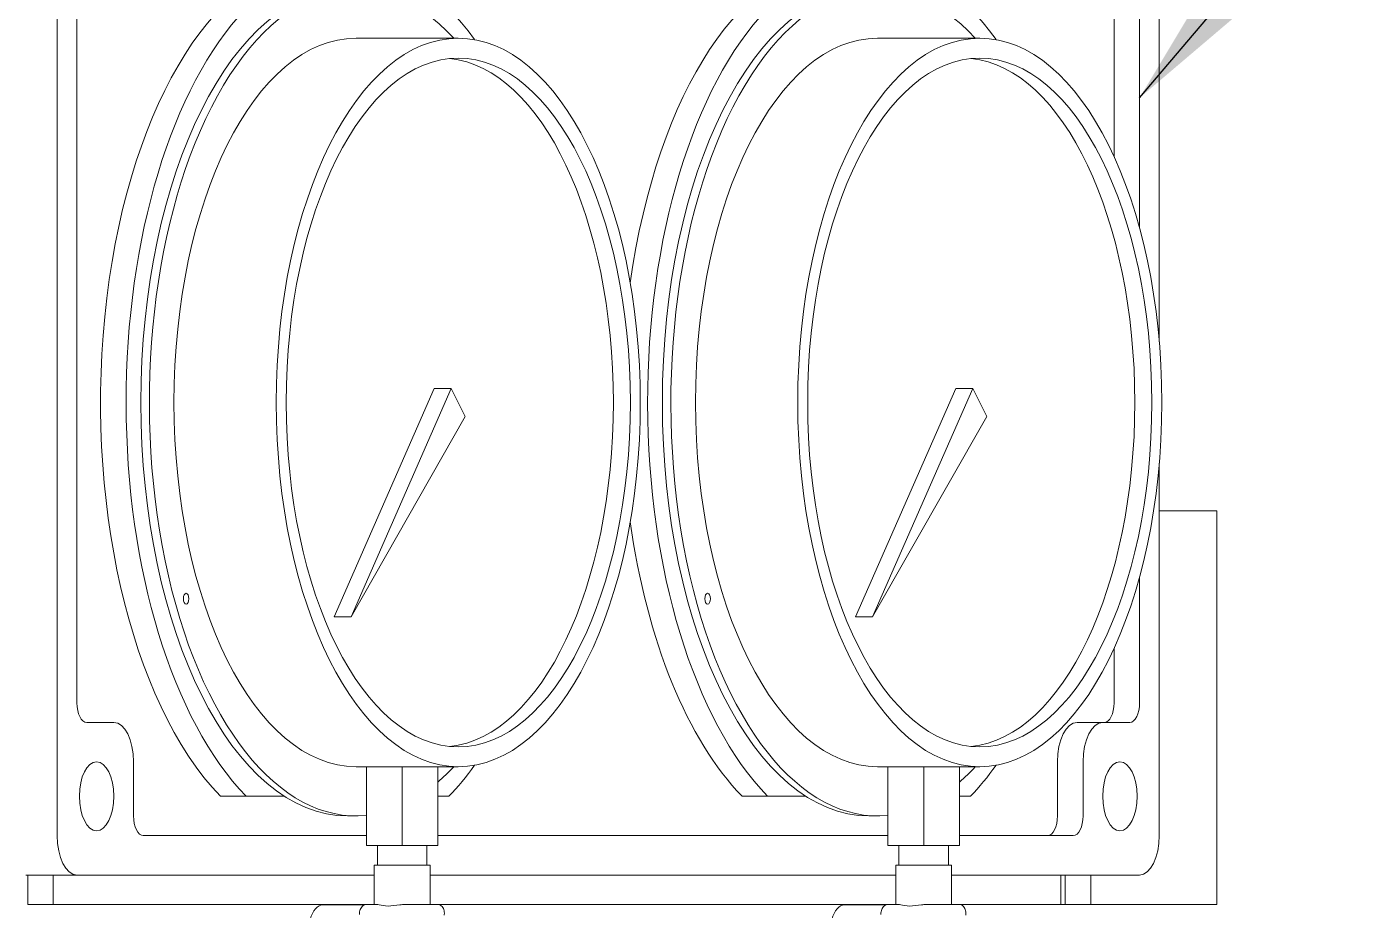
# Model space of a CAD drawing. Header units: inches. Extents: x 20 to 536, y 8 to 344.
# Drawn here: x 280.64 to 289.14, y 116.79 to 122.4 of the extents above; entities that cross this region are included whole.
import ezdxf

# ---------------------------------------------------------------- set-up
doc = ezdxf.new("R2010")
doc.units = ezdxf.units.IN
doc.header["$LTSCALE"] = 16
doc.header["$MEASUREMENT"] = 0
doc.layers.add('Symbol (ANSI)', color=7, linetype='Continuous', lineweight=25)
doc.layers.add('Visible (ANSI)', color=7, linetype='Continuous', lineweight=50)
doc.styles.add('MEMCOR Medium', font='arial.ttf')
doc.dimstyles.new('Default (ANSI)$7', dxfattribs={"dimscale": 16, "dimtxt": 0.15, "dimasz": 0.098425, "dimexe": 0.125, "dimexo": 0.0625, "dimgap": 0.031496, "dimtad": 0, "dimtih": 1, "dimtoh": 1, "dimdec": 4, "dimrnd": 1e-08, "dimzin": 3, "dimdsep": 46, "dimlunit": 5, "dimtxsty": 'MEMCOR Medium', "dimcen": 0.09, "dimdle": 0.393701, "dimclrd": 256, "dimclre": 256, "dimclrt": 256, "dimadec": 0, "dimazin": 1, "dimtfac": 0.8, "dimtofl": 0, "dimtmove": 0, "dimatfit": 3, "dimfxl": 1, "dimfrac": 1, "dimtolj": 1, "dimtzin": 4, "dimlwd": -1, "dimlwe": -1, "dimarcsym": 0})

msp = doc.modelspace()

# ---------------------------------------------------------------- linework, layer by layer
at = {"layer": 'Visible (ANSI)', "linetype": 'Continuous', "lineweight": 18}
for p, q in [((280.82926, 117.26329), (280.82926, 124.76329)), ((287.82926, 124.76329), (287.82926, 120.39815)), ((280.95428, 118.10704), (280.95428, 123.91954)), ((287.54187, 121.57502), (287.54187, 123.91954)), ((287.70425, 123.91954), (287.70425, 121.12046)), ((282.72716, 122.32576), (283.37668, 122.32576)), ((286.03962, 122.32576), (286.68914, 122.32576)), ((282.5878, 118.65201), (283.22423, 120.10165)), ((282.69605, 118.65201), (283.33248, 120.10165)), ((283.22423, 120.10165), (283.33248, 120.10165)), ((283.33248, 120.10165), (283.42087, 119.92487)), ((285.90027, 118.65201), (286.53669, 120.10165)), ((286.00852, 118.65201), (286.64495, 120.10165)), ((286.53669, 120.10165), (286.64495, 120.10165)), ((286.64495, 120.10165), (286.73334, 119.92487)), ((283.42087, 119.92487), (282.69605, 118.65201)), ((286.73334, 119.92487), (286.00852, 118.65201)), ((287.82926, 119.62836), (287.82926, 117.26329)), ((288.13611, 119.32579), (287.82926, 119.32579)), ((288.13611, 119.32579), (288.19472, 119.32579)), ((288.19472, 116.82579), (288.19472, 119.32579)), ((287.70425, 118.90605), (287.70425, 118.10704)), ((282.5878, 118.65201), (282.69605, 118.65201)), ((285.90027, 118.65201), (286.00852, 118.65201)), ((287.54187, 118.10704), (287.54187, 118.4515)), ((281.18864, 117.98204), (281.01678, 117.98204)), ((287.30751, 117.98204), (287.46989, 117.98204)), ((287.64175, 117.98204), (287.46989, 117.98204)), ((281.31364, 117.38833), (281.31364, 117.73204)), ((282.72716, 117.70076), (282.79331, 117.70076)), ((283.02041, 117.70076), (282.79331, 117.70076)), ((282.79331, 117.70076), (282.79331, 117.20076)), ((283.24751, 117.70076), (283.02041, 117.70076)), ((283.02041, 117.70076), (283.02041, 117.20076)), ((283.24751, 117.70076), (283.24751, 117.20076)), ((283.24751, 117.70076), (283.37668, 117.70076)), ((286.03962, 117.70076), (286.10578, 117.70076)), ((286.33288, 117.70076), (286.10578, 117.70076)), ((286.10578, 117.70076), (286.10578, 117.20076)), ((286.55998, 117.70076), (286.33288, 117.70076)), ((286.33288, 117.70076), (286.33288, 117.20076)), ((286.55998, 117.70076), (286.55998, 117.20076)), ((286.55998, 117.70076), (286.68914, 117.70076)), ((287.18251, 117.38833), (287.18251, 117.73204)), ((287.34489, 117.73204), (287.34489, 117.38833)), ((281.86635, 117.51333), (282.02873, 117.51333)), ((282.27273, 117.51333), (282.02873, 117.51333)), ((283.31733, 117.51333), (283.24751, 117.51333)), ((285.17881, 117.51333), (285.34119, 117.51333)), ((285.58519, 117.51333), (285.34119, 117.51333)), ((286.6298, 117.51333), (286.55998, 117.51333)), ((282.67303, 117.38826), (282.72716, 117.38826)), ((285.9855, 117.38826), (286.03962, 117.38826)), ((282.79331, 117.26333), (281.37614, 117.26333)), ((286.10578, 117.26333), (283.24751, 117.26333)), ((287.28239, 117.26333), (286.55998, 117.26333)), ((282.79331, 117.20076), (283.02041, 117.20076)), ((282.86343, 117.20076), (282.86343, 117.07576)), ((283.02041, 117.20076), (283.24751, 117.20076)), ((283.17739, 117.20076), (283.17739, 117.07576)), ((286.10578, 117.20076), (286.33288, 117.20076)), ((286.1759, 117.20076), (286.1759, 117.07576)), ((286.33288, 117.20076), (286.55998, 117.20076)), ((286.48986, 117.20076), (286.48986, 117.07576)), ((283.19791, 117.07576), (282.84291, 117.07576)), ((282.84291, 117.07576), (282.84291, 116.82576)), ((283.19791, 117.07576), (283.19791, 116.82576)), ((286.51038, 117.07576), (286.15538, 117.07576)), ((286.15538, 117.07576), (286.15538, 116.82576)), ((286.51038, 117.07576), (286.51038, 116.82576)), ((280.6295, 117.01329), (280.95426, 117.01329)), ((280.64205, 116.82579), (280.64205, 117.01329)), ((280.80443, 117.01329), (280.80443, 116.82579)), ((282.84291, 117.01329), (280.95426, 117.01329)), ((286.15538, 117.01329), (283.19791, 117.01329)), ((287.70426, 117.01329), (286.51038, 117.01329)), ((287.20443, 116.82579), (287.20443, 117.01329)), ((287.23205, 116.82579), (287.23205, 117.01329)), ((287.39443, 117.01329), (287.39443, 116.82579)), ((280.80443, 116.82579), (280.64205, 116.82579)), ((280.80443, 116.82579), (282.84291, 116.82579)), ((282.78165, 116.82352), (282.51618, 116.82352)), ((282.85906, 116.82576), (282.79456, 116.82576)), ((283.1004, 116.82576), (283.03703, 116.82576)), ((283.16097, 116.82576), (283.1004, 116.82576)), ((283.24513, 116.82576), (283.18456, 116.82576)), ((283.19791, 116.82579), (286.15538, 116.82579)), ((286.09411, 116.82352), (285.82865, 116.82352)), ((285.89366, 116.82352), (285.89366, 116.82579)), ((286.01866, 116.82579), (286.01866, 116.82352)), ((286.17152, 116.82576), (286.10702, 116.82576)), ((286.41287, 116.82576), (286.3495, 116.82576)), ((286.47344, 116.82576), (286.41287, 116.82576)), ((286.5576, 116.82576), (286.49702, 116.82576)), ((286.51038, 116.82579), (287.20443, 116.82579)), ((287.23205, 116.82579), (287.20443, 116.82579)), ((287.39443, 116.82579), (287.23205, 116.82579)), ((287.39443, 116.82579), (288.13611, 116.82579)), ((288.19472, 116.82579), (288.13611, 116.82579))]:
    msp.add_line(p, q, dxfattribs=at)
for centre, major_axis, start_param, end_param in [((282.67303, 120.01326), (0, 2.8125), 5.6719299, 8.9488413), ((285.9855, 120.01326), (0, 2.8125), 5.6719299, 8.9488413), ((282.72716, 120.01326), (0, -2.625), 2.6486674, 6.3336103), ((286.03962, 120.01326), (0, -2.625), 2.6486674, 6.3336103), ((282.51065, 120.01326), (0, 2.8125), 0, 2.665656), ((285.82312, 120.01326), (0, 2.8125), 0, 1.2977393), ((282.67303, 120.01326), (0, -2.625), 3.1415927, 6.2831853), ((285.9855, 120.01326), (0, -2.625), 3.1415927, 6.2831853), ((282.72716, 120.01326), (0, -2.3125), 3.1415927, 6.2831853), ((286.03962, 120.01326), (0, -2.3125), 3.1415927, 6.2831853), ((283.26842, 120.01326), (0, -2.18642), 0.0495319, 3.0920608), ((286.58089, 120.01326), (0, -2.18642), 0.0495319, 3.0920608), ((285.82312, 120.01326), (0, 2.8125), 1.8438533, 2.665656), ((281.01678, 118.10704), (0, -0.125), 4.712389, 6.2831853), ((287.47937, 118.10704), (0, -0.125), 0, 1.5707963), ((287.64175, 118.10704), (0, -0.125), 0, 1.5707963), ((281.18864, 117.73204), (0, 0.25), 4.712389, 6.2831853), ((287.30751, 117.73204), (0, 0.25), 0, 1.5707963), ((287.46989, 117.73204), (0, 0.25), 0, 1.5707963), ((282.72716, 120.01326), (0, -2.625), 0.4076571, 0.4929253), ((282.67303, 120.01326), (0, -2.8125), 0.4759367, 0.6112555), ((286.03962, 120.01326), (0, -2.625), 0.4076571, 0.4929253), ((285.9855, 120.01326), (0, -2.8125), 0.4759367, 0.6112555), ((281.37614, 117.38833), (0, -0.125), 4.712389, 6.2831853), ((287.12001, 117.38833), (0, -0.125), 0, 1.5707963), ((287.28239, 117.38833), (0, -0.125), 0, 1.5707963), ((280.95426, 117.26329), (0, -0.25), 4.712389, 6.2831853), ((287.70426, 117.26329), (0, -0.25), 0, 1.5707963), ((282.51618, 116.63826), (0, 0.18526), 0, 3.1415927), ((285.82865, 116.63826), (0, 0.18526), 0, 3.1415927)]:
    msp.add_ellipse(centre, major_axis=major_axis, ratio=0.5, start_param=start_param, end_param=end_param, dxfattribs=at)
for centre, major_axis in [((283.37668, 120.01326), (0, 2.3125)), ((286.68914, 120.01326), (0, 2.3125)), ((283.37668, 120.01326), (0, 2.18642)), ((286.68914, 120.01326), (0, 2.18642)), ((281.64792, 118.76706), (0, -0.035)), ((284.96038, 118.76706), (0, -0.035)), ((281.07926, 117.51329), (0, 0.21875)), ((287.57926, 117.51329), (0, 0.21875))]:
    msp.add_ellipse(centre, major_axis=major_axis, ratio=0.5, dxfattribs=at)
for points, knots in [([(282.79456, 116.82576), (282.79022, 116.82576), (282.78591, 116.82499), (282.77781, 116.8222), (282.77411, 116.82011), (282.76702, 116.81484), (282.76394, 116.81152), (282.75808, 116.80364), (282.7557, 116.79899), (282.75199, 116.78954), (282.75068, 116.78473), (282.74889, 116.77494), (282.74842, 116.76998), (282.74831, 116.76442), (282.74831, 116.76384), (282.74831, 116.76326)], [1.5707963, 1.5707963, 1.5707963, 1.5707963, 1.7413486, 1.7413486, 1.9269347, 1.9269347, 2.1622778, 2.1622778, 2.476437, 2.476437, 2.7905963, 2.7905963, 3.1047556, 3.1047556, 3.1415927, 3.1415927, 3.1415927, 3.1415927]), ([(282.85906, 116.82576), (282.86327, 116.82576), (282.86833, 116.82494), (282.88898, 116.82092), (282.90901, 116.81648), (282.93166, 116.81648), (282.95432, 116.81648), (282.98038, 116.82092), (283.01668, 116.82494), (283.02696, 116.82576), (283.03703, 116.82576)], [2.0007518, 2.0007518, 2.0007518, 2.0007518, 2.07967253, 2.07967253, 2.27900016, 2.27900016, 2.27900016, 2.47832779, 2.47832779, 2.55724853, 2.55724853, 2.55724853, 2.55724853]), ([(283.16097, 116.82576), (283.16587, 116.8258), (283.17031, 116.82572), (283.17413, 116.82572), (283.17795, 116.82572), (283.18147, 116.8258), (283.18456, 116.82576)], [1.11851794, 1.11851794, 1.11851794, 1.11851794, 1.17671806, 1.17671806, 1.17671806, 1.23491818, 1.23491818, 1.23491818, 1.23491818]), ([(283.24513, 116.82576), (283.24947, 116.82576), (283.2539, 116.82498), (283.26206, 116.82207), (283.26574, 116.81995), (283.27257, 116.8147), (283.2755, 116.81144), (283.28105, 116.80359), (283.2832, 116.79898), (283.28649, 116.78922), (283.28749, 116.784), (283.28842, 116.77368), (283.28835, 116.76848), (283.28766, 116.76173), (283.28745, 116.76012), (283.2872, 116.75853)], [0, 0, 0, 0, 0.01407587, 0.01407587, 0.02852469, 0.02852469, 0.04605364, 0.04605364, 0.06970118, 0.06970118, 0.09563769, 0.09563769, 0.1215742, 0.1215742, 0.12968255, 0.12968255, 0.12968255, 0.12968255]), ([(286.10702, 116.82576), (286.10269, 116.82576), (286.09837, 116.82499), (286.09027, 116.8222), (286.08657, 116.82011), (286.07949, 116.81484), (286.07641, 116.81152), (286.07054, 116.80364), (286.06816, 116.79899), (286.06446, 116.78954), (286.06315, 116.78473), (286.06136, 116.77494), (286.06088, 116.76998), (286.06078, 116.76442), (286.06077, 116.76384), (286.06077, 116.76326)], [1.5707963, 1.5707963, 1.5707963, 1.5707963, 1.7413486, 1.7413486, 1.9269347, 1.9269347, 2.1622778, 2.1622778, 2.476437, 2.476437, 2.7905963, 2.7905963, 3.1047556, 3.1047556, 3.1415927, 3.1415927, 3.1415927, 3.1415927]), ([(286.17152, 116.82576), (286.17574, 116.82576), (286.1808, 116.82494), (286.20144, 116.82092), (286.22147, 116.81648), (286.24413, 116.81648), (286.26678, 116.81648), (286.29284, 116.82092), (286.32914, 116.82494), (286.33943, 116.82576), (286.3495, 116.82576)], [2.0007518, 2.0007518, 2.0007518, 2.0007518, 2.07967253, 2.07967253, 2.27900016, 2.27900016, 2.27900016, 2.47832779, 2.47832779, 2.55724853, 2.55724853, 2.55724853, 2.55724853]), ([(286.47344, 116.82576), (286.47834, 116.8258), (286.48278, 116.82572), (286.48659, 116.82572), (286.49041, 116.82572), (286.49393, 116.8258), (286.49702, 116.82576)], [1.11851794, 1.11851794, 1.11851794, 1.11851794, 1.17671806, 1.17671806, 1.17671806, 1.23491818, 1.23491818, 1.23491818, 1.23491818]), ([(286.5576, 116.82576), (286.56193, 116.82576), (286.56637, 116.82498), (286.57453, 116.82207), (286.57821, 116.81995), (286.58503, 116.8147), (286.58797, 116.81144), (286.59352, 116.80359), (286.59566, 116.79898), (286.59895, 116.78922), (286.59995, 116.784), (286.60089, 116.77368), (286.60082, 116.76848), (286.60013, 116.76173), (286.59992, 116.76012), (286.59966, 116.75853)], [0, 0, 0, 0, 0.01407587, 0.01407587, 0.02852469, 0.02852469, 0.04605364, 0.04605364, 0.06970118, 0.06970118, 0.09563769, 0.09563769, 0.1215742, 0.1215742, 0.12968255, 0.12968255, 0.12968255, 0.12968255])]:
    msp.add_open_spline(points, degree=3, knots=knots, dxfattribs=at)

# ---------------------------------------------------------------- leaders
at = {"layer": 'Symbol (ANSI)', "annotation_type": 0, "has_hookline": 1, "hookline_direction": 0, "text_width": 23.73806}
msp.add_leader([(287.70425, 121.94725), (293.26596, 128.50247), (294.84076, 128.50247)], dimstyle='Default (ANSI)$7', override={"dimtad": 0}, dxfattribs=at)

doc.saveas('drawing.dxf')
